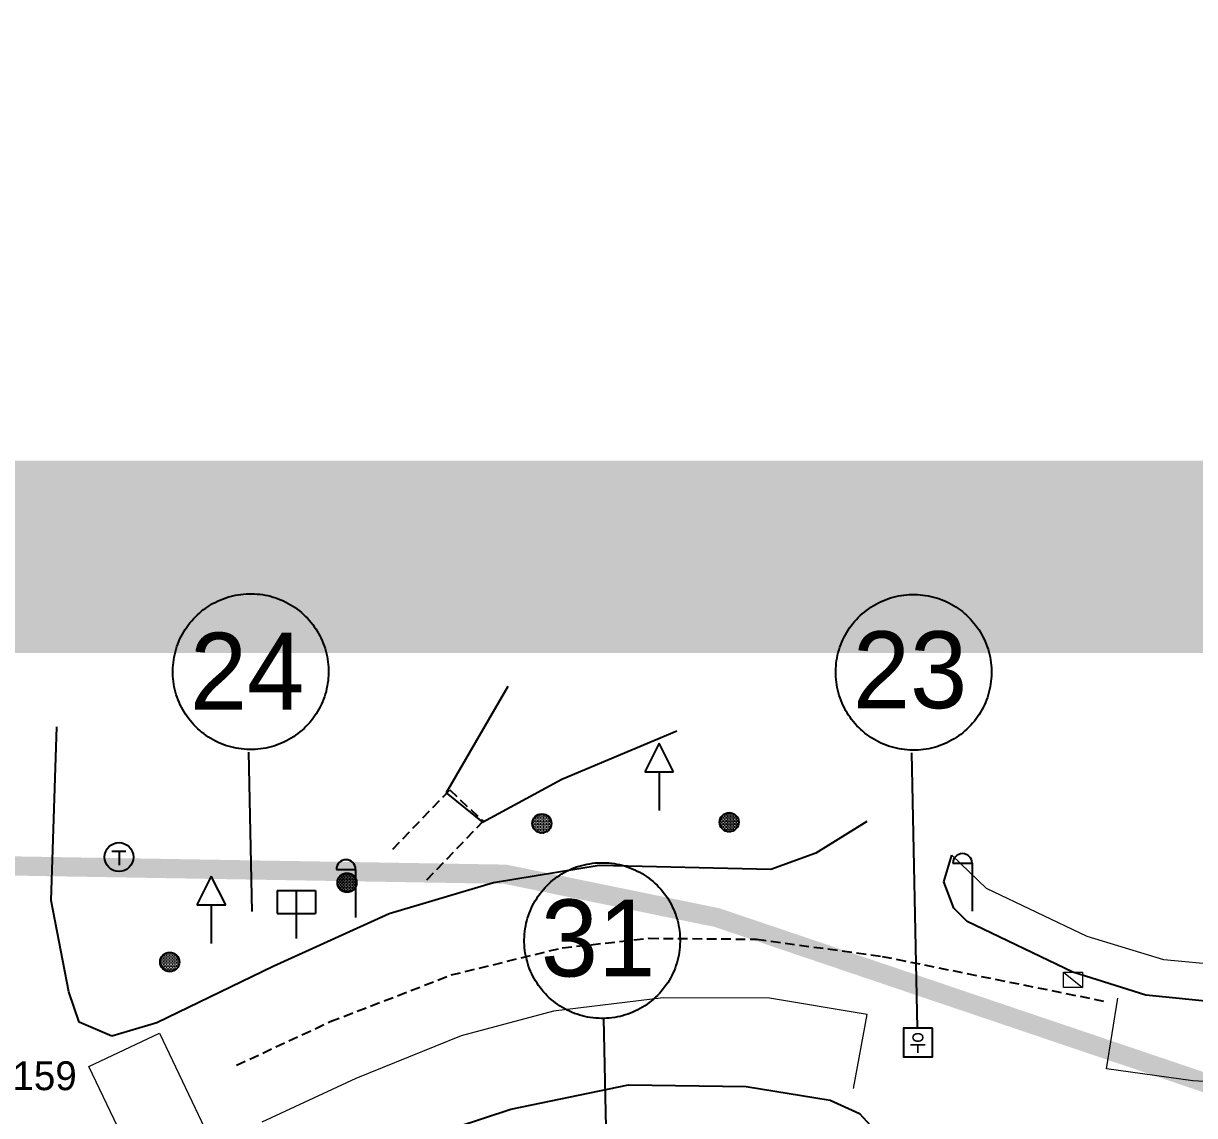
# Model space of a CAD drawing. Extents: x 296690 to 298491, y 586647 to 587790.
# Drawn here: x 296839.8 to 296900.7, y 587719.1 to 587775.9 of the extents above; entities that cross this region are included whole.
import ezdxf
from ezdxf.enums import TextEntityAlignment as Align

# ---------------------------------------------------------------- set-up
doc = ezdxf.new("R2010")
doc.units = 0
doc.header["$MEASUREMENT"] = 0
doc.linetypes.add('DASHED', pattern=[0.75, 0.5, -0.25])
doc.linetypes.add('PHANTOM2', pattern=[1.25, 0.625, -0.125, 0.125, -0.125, 0.125, -0.125])
for name, color, linetype in [('_0넘버링', 7, 'Continuous'), ('_조사구역', 6, 'Continuous'), ('가로등', 7, 'Continuous'), ('갈매기표지판', 2, 'Continuous'), ('기준점', 1, 'Continuous'), ('도로_아스콘', 1, 'Continuous'), ('석축_상단', 25, 'SUKCHUK'), ('수로(박스)', 5, 'DASHED'), ('옹벽_상단', 2, 'ONGBYUCK'), ('우수맨홀', 5, 'Continuous'), ('이정표', 2, 'Continuous'), ('주의표지판', 1, 'Continuous'), ('차선', 7, 'DASHED'), ('통신주', 2, 'Continuous')]:
    doc.layers.add(name, color=color, linetype=linetype)
for name, color, linetype, lineweight in [('도로-경계석보차도', 134, 'Continuous', 18), ('우수받이', 122, 'Continuous', 18), ('일단정지선', 7, 'Continuous', 20), ('중앙선', 2, 'Continuous', 18), ('횡단보도', 254, 'Continuous', 9)]:
    doc.layers.add(name, color=color, linetype=linetype, lineweight=lineweight)
doc.styles.add('GHS', font='simplex.shx', dxfattribs={"bigfont": 'ngsw.shx'})
doc.styles.add('JKS_FONT', font='', dxfattribs={"height": 1.5})
doc.styles.add('sks-ghs', font='romans.shx', dxfattribs={"bigfont": 'ghs.shx'})
doc.styles.get('JKS_FONT').set_extended_font_data('Expo M')
doc.linetypes.add('ONGBYUCK', pattern='A,1,0,[")",sks-ghs,S=0.5,R=90,X=0.5,Y=0],2', length=3)
doc.linetypes.add('SUKCHUK', pattern='A,1,["V",sks-ghs,S=0.5,R=0,X=0.5,Y=0],0.25,["V",sks-ghs,S=0.5,R=0,X=0.5,Y=0],0.25,["V",sks-ghs,S=0.5,R=0,X=0.5,Y=0],1', length=2.5)

# ---------------------------------------------------------------- blocks, each defined once
blk = doc.blocks.new('가로등')
at = {"layer": '가로등'}
for points in [[(-1, 2.5), (0, 2.5)], [(0, 2.5), (0, 0)]]:
    blk.add_lwpolyline(points, dxfattribs=at)
blk.add_arc((-0.5, 2.5), 0.5, 0, 180, dxfattribs=at)
blk = doc.blocks.new('갈매기표지판')
at = {"layer": '갈매기표지판'}
h = blk.add_hatch(dxfattribs=at)
h.set_pattern_fill('DOTS', color=256, scale=0.05, style=0)
h.set_pattern_definition([(0, (-231375.344, -556118.692), (0.0396875, 0.079375), [0, -0.079375])])
edge = h.paths.add_edge_path()
edge.add_arc((0, 0), 0.5, 0, 360)
blk.add_circle((0, 0), 0.5, dxfattribs=at)
blk = doc.blocks.new('우수맨홀')
at = {"layer": '우수맨홀', "linetype": 'Continuous'}
blk.add_lwpolyline([(0.75, 0.75), (-0.75, 0.75), (-0.75, -0.75), (0.75, -0.75), (0.75, 0.75)], dxfattribs=at)
at = {"layer": '우수맨홀', "linetype": 'Continuous', "style": 'GHS'}
blk.add_text('우', height=1, dxfattribs=at).set_placement((0.001, -0.024, -2.002), align=Align.MIDDLE)
blk = doc.blocks.new('통신주')
at = {"layer": '통신주', "flags": 128}
for points in [[(-0.374, 0.311), (0.349, 0.311)], [(0, 0.311), (0, -0.423)]]:
    blk.add_lwpolyline(points, dxfattribs=at)
at = {"layer": '통신주'}
blk.add_circle((0, 0), 0.75, dxfattribs=at)
blk = doc.blocks.new('이정표')
at = {"layer": '이정표', "color": 0}
for p, q in [((-1, 2.5), (1, 2.5)), ((-1, 2.5), (-1, 1.3)), ((0, 2.5), (0, 0)), ((1, 2.5), (1, 1.3)), ((-1, 1.3), (1, 1.3))]:
    blk.add_line(p, q, dxfattribs=at)
blk = doc.blocks.new('주의표지판')
at = {"layer": '주의표지판'}
for points in [[(0, 3.5), (-0.75, 2)], [(0.75, 2), (0, 3.5)], [(-0.75, 2), (0.75, 2)], [(0, 2), (0, 0)]]:
    blk.add_lwpolyline(points, dxfattribs=at)
blk = doc.blocks.new('우수받이')
at = {"layer": '우수받이'}
for points in [[(-0.5, 0), (0.5, 0), (0.5, -0.8), (-0.5, -0.8), (-0.5, 0)], [(-0.5, 0), (0.5, -0.8)]]:
    blk.add_lwpolyline(points, dxfattribs=at)

msp = doc.modelspace()

# ---------------------------------------------------------------- linework, layer by layer
at = {"color": 0, "const_width": 10}
msp.add_lwpolyline([(296747.906, 587748.149), (298486.354, 587748.149), (298486.354, 586651.629), (296747.906, 586651.629)], close=True, dxfattribs=at)
msp.add_lwpolyline([(296747.906, 587748.149), (298486.354, 587748.149), (298486.354, 586651.629), (296747.906, 586651.629)], close=True, dxfattribs=at)
at = {"layer": '_0넘버링', "linetype": 'Continuous'}
for p, q in [((296851.722, 587729.708), (296851.545, 587738.001)), ((296886.324, 587723.648), (296886.017, 587737.964)), ((296870.214, 587714.521), (296870.008, 587724.149))]:
    msp.add_line(p, q, dxfattribs=at)
for points in [[(296847.593, 587742.097), (296847.593, 587742.238), (296847.597, 587742.38), (296847.606, 587742.521), (296847.621, 587742.661), (296847.64, 587742.802), (296847.664, 587742.941), (296847.693, 587743.079), (296847.726, 587743.217), (296847.765, 587743.353), (296847.808, 587743.487), (296847.856, 587743.62), (296847.908, 587743.752), (296847.965, 587743.881), (296848.026, 587744.008), (296848.092, 587744.133), (296848.163, 587744.256), (296848.237, 587744.376), (296848.316, 587744.494), (296848.398, 587744.608), (296848.485, 587744.72), (296848.575, 587744.829), (296848.669, 587744.934), (296848.767, 587745.036), (296848.869, 587745.135), (296848.973, 587745.23), (296849.081, 587745.321), (296849.192, 587745.409), (296849.306, 587745.492), (296849.423, 587745.572), (296849.543, 587745.647), (296849.665, 587745.718), (296849.789, 587745.785), (296849.916, 587745.848), (296850.045, 587745.906), (296850.176, 587745.959), (296850.309, 587746.008), (296850.443, 587746.052), (296850.579, 587746.092), (296850.716, 587746.127), (296850.854, 587746.157), (296850.993, 587746.182), (296851.133, 587746.202), (296851.273, 587746.217), (296851.414, 587746.228), (296851.556, 587746.233), (296851.697, 587746.234), (296851.838, 587746.229), (296851.979, 587746.22), (296852.12, 587746.206), (296852.26, 587746.187), (296852.399, 587746.163), (296852.538, 587746.134), (296852.675, 587746.1), (296852.811, 587746.062), (296852.946, 587746.019), (296853.079, 587745.971), (296853.21, 587745.918), (296853.34, 587745.861), (296853.467, 587745.8), (296853.592, 587745.734), (296853.715, 587745.664), (296853.835, 587745.589), (296853.952, 587745.511), (296854.067, 587745.428), (296854.179, 587745.342), (296854.287, 587745.251), (296854.393, 587745.157), (296854.495, 587745.059), (296854.594, 587744.958), (296854.689, 587744.853), (296854.78, 587744.745), (296854.867, 587744.634), (296854.951, 587744.52), (296855.03, 587744.403), (296855.106, 587744.284), (296855.177, 587744.162), (296855.244, 587744.037), (296855.306, 587743.91), (296855.364, 587743.781), (296855.418, 587743.65), (296855.467, 587743.518), (296855.511, 587743.383), (296855.55, 587743.248), (296855.585, 587743.111), (296855.615, 587742.973), (296855.64, 587742.833), (296855.66, 587742.693), (296855.676, 587742.553), (296855.686, 587742.412), (296855.692, 587742.271), (296855.692, 587742.129), (296855.688, 587741.988), (296855.679, 587741.847), (296855.664, 587741.706), (296855.645, 587741.566), (296855.621, 587741.427), (296855.592, 587741.289), (296855.559, 587741.151), (296855.52, 587741.015), (296855.477, 587740.881), (296855.429, 587740.748), (296855.377, 587740.616), (296855.32, 587740.487), (296855.259, 587740.36), (296855.193, 587740.234), (296855.122, 587740.112), (296855.048, 587739.992), (296854.969, 587739.874), (296854.887, 587739.759), (296854.8, 587739.648), (296854.71, 587739.539), (296854.616, 587739.434), (296854.518, 587739.331), (296854.416, 587739.233), (296854.312, 587739.138), (296854.204, 587739.046), (296854.093, 587738.959), (296853.979, 587738.875), (296853.862, 587738.796), (296853.742, 587738.721), (296853.62, 587738.649), (296853.496, 587738.583), (296853.369, 587738.52), (296853.24, 587738.462), (296853.109, 587738.409), (296852.976, 587738.36), (296852.842, 587738.315), (296852.706, 587738.276), (296852.569, 587738.241), (296852.431, 587738.211), (296852.292, 587738.186), (296852.152, 587738.166), (296852.012, 587738.151), (296851.871, 587738.14), (296851.729, 587738.135), (296851.588, 587738.134), (296851.447, 587738.138), (296851.306, 587738.148), (296851.165, 587738.162), (296851.025, 587738.181), (296850.886, 587738.205), (296850.747, 587738.234), (296850.61, 587738.268), (296850.474, 587738.306), (296850.339, 587738.349), (296850.206, 587738.397), (296850.075, 587738.449), (296849.945, 587738.506), (296849.818, 587738.568), (296849.693, 587738.634), (296849.57, 587738.704), (296849.45, 587738.778), (296849.333, 587738.857), (296849.218, 587738.94), (296849.106, 587739.026), (296848.998, 587739.117), (296848.892, 587739.211), (296848.79, 587739.309), (296848.691, 587739.41), (296848.596, 587739.515), (296848.505, 587739.623), (296848.418, 587739.734), (296848.334, 587739.848), (296848.255, 587739.964), (296848.179, 587740.084), (296848.108, 587740.206), (296848.041, 587740.331), (296847.979, 587740.458), (296847.921, 587740.587), (296847.867, 587740.717), (296847.818, 587740.85), (296847.774, 587740.984), (296847.735, 587741.12), (296847.7, 587741.257), (296847.67, 587741.395), (296847.645, 587741.534), (296847.625, 587741.674), (296847.609, 587741.815), (296847.599, 587741.956), (296847.593, 587742.097)], [(296882.066, 587742.06), (296882.065, 587742.201), (296882.07, 587742.342), (296882.079, 587742.483), (296882.093, 587742.624), (296882.112, 587742.764), (296882.136, 587742.903), (296882.165, 587743.042), (296882.199, 587743.179), (296882.237, 587743.315), (296882.28, 587743.45), (296882.328, 587743.583), (296882.381, 587743.714), (296882.438, 587743.843), (296882.499, 587743.971), (296882.565, 587744.096), (296882.635, 587744.219), (296882.71, 587744.339), (296882.788, 587744.456), (296882.871, 587744.571), (296882.958, 587744.683), (296883.048, 587744.791), (296883.142, 587744.897), (296883.24, 587744.999), (296883.341, 587745.098), (296883.446, 587745.193), (296883.554, 587745.284), (296883.665, 587745.371), (296883.779, 587745.455), (296883.896, 587745.534), (296884.015, 587745.61), (296884.138, 587745.681), (296884.262, 587745.748), (296884.389, 587745.81), (296884.518, 587745.868), (296884.649, 587745.922), (296884.781, 587745.971), (296884.916, 587746.015), (296885.051, 587746.054), (296885.188, 587746.089), (296885.327, 587746.119), (296885.466, 587746.144), (296885.606, 587746.164), (296885.746, 587746.18), (296885.887, 587746.19), (296886.028, 587746.196), (296886.17, 587746.196), (296886.311, 587746.192), (296886.452, 587746.183), (296886.593, 587746.168), (296886.733, 587746.149), (296886.872, 587746.125), (296887.011, 587746.096), (296887.148, 587746.063), (296887.284, 587746.024), (296887.419, 587745.981), (296887.552, 587745.933), (296887.683, 587745.881), (296887.812, 587745.824), (296887.94, 587745.762), (296888.065, 587745.697), (296888.187, 587745.626), (296888.308, 587745.552), (296888.425, 587745.473), (296888.54, 587745.391), (296888.651, 587745.304), (296888.76, 587745.214), (296888.866, 587745.12), (296888.968, 587745.022), (296889.066, 587744.92), (296889.161, 587744.816), (296889.253, 587744.708), (296889.34, 587744.597), (296889.424, 587744.483), (296889.503, 587744.366), (296889.579, 587744.246), (296889.65, 587744.124), (296889.717, 587744), (296889.779, 587743.873), (296889.837, 587743.744), (296889.891, 587743.613), (296889.939, 587743.48), (296889.984, 587743.346), (296890.023, 587743.21), (296890.058, 587743.073), (296890.088, 587742.935), (296890.113, 587742.796), (296890.133, 587742.656), (296890.149, 587742.516), (296890.159, 587742.375), (296890.164, 587742.233), (296890.165, 587742.092), (296890.161, 587741.951), (296890.151, 587741.81), (296890.137, 587741.669), (296890.118, 587741.529), (296890.094, 587741.389), (296890.065, 587741.251), (296890.031, 587741.114), (296889.993, 587740.978), (296889.95, 587740.843), (296889.902, 587740.71), (296889.85, 587740.579), (296889.793, 587740.449), (296889.731, 587740.322), (296889.665, 587740.197), (296889.595, 587740.074), (296889.521, 587739.954), (296889.442, 587739.837), (296889.359, 587739.722), (296889.273, 587739.61), (296889.182, 587739.502), (296889.088, 587739.396), (296888.99, 587739.294), (296888.889, 587739.195), (296888.784, 587739.1), (296888.677, 587739.009), (296888.566, 587738.922), (296888.451, 587738.838), (296888.335, 587738.759), (296888.215, 587738.683), (296888.093, 587738.612), (296887.968, 587738.545), (296887.841, 587738.483), (296887.713, 587738.425), (296887.582, 587738.371), (296887.449, 587738.322), (296887.315, 587738.278), (296887.179, 587738.239), (296887.042, 587738.204), (296886.904, 587738.174), (296886.765, 587738.149), (296886.625, 587738.128), (296886.484, 587738.113), (296886.343, 587738.103), (296886.202, 587738.097), (296886.061, 587738.097), (296885.919, 587738.101), (296885.778, 587738.11), (296885.638, 587738.125), (296885.498, 587738.144), (296885.358, 587738.168), (296885.22, 587738.196), (296885.083, 587738.23), (296884.946, 587738.269), (296884.812, 587738.312), (296884.679, 587738.36), (296884.548, 587738.412), (296884.418, 587738.469), (296884.291, 587738.53), (296884.166, 587738.596), (296884.043, 587738.667), (296883.923, 587738.741), (296883.805, 587738.82), (296883.691, 587738.902), (296883.579, 587738.989), (296883.47, 587739.079), (296883.365, 587739.173), (296883.263, 587739.271), (296883.164, 587739.372), (296883.069, 587739.477), (296882.978, 587739.585), (296882.89, 587739.696), (296882.807, 587739.81), (296882.727, 587739.927), (296882.652, 587740.047), (296882.581, 587740.169), (296882.514, 587740.293), (296882.451, 587740.42), (296882.393, 587740.549), (296882.34, 587740.68), (296882.291, 587740.813), (296882.247, 587740.947), (296882.207, 587741.083), (296882.173, 587741.22), (296882.143, 587741.358), (296882.117, 587741.497), (296882.097, 587741.637), (296882.082, 587741.777), (296882.071, 587741.918), (296882.066, 587742.06)], [(296865.872, 587728.112), (296865.871, 587728.253), (296865.875, 587728.394), (296865.885, 587728.535), (296865.899, 587728.676), (296865.918, 587728.816), (296865.942, 587728.955), (296865.971, 587729.094), (296866.004, 587729.231), (296866.043, 587729.367), (296866.086, 587729.502), (296866.134, 587729.635), (296866.186, 587729.766), (296866.243, 587729.895), (296866.305, 587730.023), (296866.371, 587730.148), (296866.441, 587730.271), (296866.515, 587730.391), (296866.594, 587730.508), (296866.676, 587730.623), (296866.763, 587730.735), (296866.853, 587730.843), (296866.948, 587730.949), (296867.045, 587731.051), (296867.147, 587731.149), (296867.251, 587731.244), (296867.359, 587731.336), (296867.47, 587731.423), (296867.584, 587731.507), (296867.701, 587731.586), (296867.821, 587731.662), (296867.943, 587731.733), (296868.068, 587731.8), (296868.194, 587731.862), (296868.323, 587731.92), (296868.454, 587731.974), (296868.587, 587732.023), (296868.721, 587732.067), (296868.857, 587732.106), (296868.994, 587732.141), (296869.132, 587732.171), (296869.271, 587732.196), (296869.411, 587732.216), (296869.552, 587732.232), (296869.693, 587732.242), (296869.834, 587732.248), (296869.975, 587732.248), (296870.117, 587732.244), (296870.258, 587732.235), (296870.398, 587732.22), (296870.538, 587732.201), (296870.678, 587732.177), (296870.816, 587732.148), (296870.953, 587732.115), (296871.089, 587732.076), (296871.224, 587732.033), (296871.357, 587731.985), (296871.488, 587731.933), (296871.618, 587731.876), (296871.745, 587731.814), (296871.87, 587731.749), (296871.993, 587731.678), (296872.113, 587731.604), (296872.231, 587731.525), (296872.345, 587731.443), (296872.457, 587731.356), (296872.566, 587731.266), (296872.671, 587731.171), (296872.773, 587731.074), (296872.872, 587730.972), (296872.967, 587730.868), (296873.058, 587730.76), (296873.146, 587730.649), (296873.229, 587730.535), (296873.309, 587730.418), (296873.384, 587730.298), (296873.455, 587730.176), (296873.522, 587730.051), (296873.585, 587729.925), (296873.643, 587729.796), (296873.696, 587729.665), (296873.745, 587729.532), (296873.789, 587729.398), (296873.829, 587729.262), (296873.863, 587729.125), (296873.893, 587728.987), (296873.918, 587728.848), (296873.939, 587728.708), (296873.954, 587728.567), (296873.964, 587728.426), (296873.97, 587728.285), (296873.971, 587728.144), (296873.966, 587728.003), (296873.957, 587727.861), (296873.943, 587727.721), (296873.924, 587727.581), (296873.9, 587727.441), (296873.871, 587727.303), (296873.837, 587727.166), (296873.799, 587727.03), (296873.755, 587726.895), (296873.708, 587726.762), (296873.655, 587726.631), (296873.598, 587726.501), (296873.537, 587726.374), (296873.471, 587726.249), (296873.401, 587726.126), (296873.326, 587726.006), (296873.248, 587725.889), (296873.165, 587725.774), (296873.078, 587725.662), (296872.988, 587725.553), (296872.894, 587725.448), (296872.796, 587725.346), (296872.695, 587725.247), (296872.59, 587725.152), (296872.482, 587725.061), (296872.371, 587724.974), (296872.257, 587724.89), (296872.14, 587724.81), (296872.021, 587724.735), (296871.898, 587724.664), (296871.774, 587724.597), (296871.647, 587724.535), (296871.518, 587724.477), (296871.387, 587724.423), (296871.255, 587724.374), (296871.12, 587724.33), (296870.985, 587724.29), (296870.848, 587724.256), (296870.709, 587724.226), (296870.57, 587724.201), (296870.43, 587724.18), (296870.29, 587724.165), (296870.149, 587724.155), (296870.008, 587724.149), (296869.866, 587724.149), (296869.725, 587724.153), (296869.584, 587724.162), (296869.443, 587724.176), (296869.303, 587724.196), (296869.164, 587724.22), (296869.025, 587724.248), (296868.888, 587724.282), (296868.752, 587724.321), (296868.617, 587724.364), (296868.484, 587724.411), (296868.353, 587724.464), (296868.224, 587724.521), (296868.096, 587724.582), (296867.971, 587724.648), (296867.849, 587724.718), (296867.728, 587724.793), (296867.611, 587724.871), (296867.496, 587724.954), (296867.384, 587725.041), (296867.276, 587725.131), (296867.17, 587725.225), (296867.068, 587725.323), (296866.97, 587725.424), (296866.875, 587725.529), (296866.783, 587725.637), (296866.696, 587725.748), (296866.612, 587725.862), (296866.533, 587725.979), (296866.457, 587726.099), (296866.386, 587726.221), (296866.319, 587726.345), (296866.257, 587726.472), (296866.199, 587726.601), (296866.145, 587726.732), (296866.097, 587726.865), (296866.052, 587726.999), (296866.013, 587727.135), (296865.978, 587727.272), (296865.948, 587727.41), (296865.923, 587727.549), (296865.903, 587727.689), (296865.887, 587727.829), (296865.877, 587727.97), (296865.872, 587728.112)]]:
    msp.add_lwpolyline(points, dxfattribs=at)
at = {"layer": '_조사구역', "color": 1, "linetype": 'PHANTOM2', "ltscale": 10, "const_width": 1, "flags": 128}
msp.add_lwpolyline([(296888.84, 587577.288), (296916.15, 587564.873), (296917.156, 587546.984), (296944.065, 587499.885), (296962.635, 587506.346), (296964.436, 587470.578), (296997.022, 587434.803), (296987.353, 587416.457), (297013.514, 587382.868), (297017.844, 587370.082), (297028.94, 587352.598), (297029.921, 587342.814), (297037.311, 587334.588), (297040.557, 587314.959), (297070.471, 587308.463), (297100.618, 587240.515), (296816.881, 587204.005), (296810.029, 587153.667), (296842.845, 587123.71), (296813.171, 587102.466), (296801.867, 587080.632), (296792.419, 587066.551), (296780.993, 587053.961), (296729.305, 587013.642), (296789.936, 586992.349), (296824.611, 587004.256), (296850.226, 586942.239), (296893.717, 586957.017), (296943.194, 587021.665), (296972.088, 586999.951), (296986.997, 586998.05), (297023.229, 586997.93), (297046.89, 586904.339), (297072.383, 586919.28), (297092.125, 586914.812), (297140.05, 586929.391), (297161.257, 587039.311), (297169.671, 587043.404), (297143.685, 587095.584), (297202.292, 587171.684), (297208.17, 587171.557), (297223.301, 587185.232), (297231.661, 587208.891), (297261.643, 587209.686), (297274.458, 587204.563), (297288.677, 587207.286), (297312.555, 587205.401), (297330.386, 587243.47), (297352.249, 587274.947), (297366.209, 587284.267), (297417.024, 587287.724), (297445.099, 587268.295), (297503.611, 587227.814), (297523.959, 587277.06), (297579.61, 587285.311), (297639.295, 587334.834), (297716.688, 587369.953), (297740.275, 587286.158), (297825.46, 587201.844), (297873.057, 587112.588), (297985.437, 587163.709), (298083.124, 587194.825), (298077.656, 587264.112), (298068.85, 587288.67), (298075.494, 587302.919), (298064.34, 587344.326), (298031.595, 587377.113), (298044.642, 587441.817), (298042.935, 587499.779), (298028.924, 587538.447), (298039.335, 587564.951), (298043.456, 587576.457), (298029.629, 587619.829), (298018.435, 587640.961), (298021.43, 587663.041), (298018.737, 587675.868), (298016.579, 587686.142), (298003.655, 587699.071), (297992.44, 587709.096), (297988.831, 587725.126), (297944.082, 587728.987), (297800.523, 587643.823), (297772.384, 587662.14), (297757.377, 587592.19), (297693.211, 587575.357), (297656.542, 587574.021), (297572.22, 587570.948), (297613.4, 587635.683), (297629.044, 587661.258), (297639.974, 587676.971), (297661.047, 587707.24), (297598.567, 587775.352), (297577.802, 587771.53), (297529.249, 587759.188), (297490.272, 587737.052), (297479.323, 587721.326), (297454.967, 587717.473), (297250.911, 587692.793), (297212.293, 587661.658), (297187.562, 587688.509), (297176.046, 587696.222), (297149.457, 587697.294), (297117.931, 587719.012), (297086.049, 587732.635), (297066.449, 587740.817), (297055.849, 587761.216), (297045.644, 587752.776), (296998.563, 587747.178), (296975.925, 587745.763), (296966.615, 587742.511), (296946.705, 587733.469), (296916.68, 587715.593), (296875.894, 587729.391), (296872.69, 587730.047), (296872.404, 587730.106), (296864.881, 587731.647), (296743.314, 587733.686), (296691.621, 587698.849), (296718.089, 587653.845), (296730.153, 587649.14), (296737.491, 587637.803), (296758.711, 587639.514), (296767.472, 587630.151), (296786.923, 587626.974), (296789.392, 587586.726), (296810.548, 587586.515), (296815.908, 587576.909), (296842.387, 587563.912), (296888.84, 587577.288)], dxfattribs=at)
at = {"layer": '도로-경계석보차도'}
for p, q in [((296889.907, 587730.908), (296888.097, 587732.641)), ((296895.135, 587728.416), (296889.907, 587730.908)), ((296899.123, 587727.196), (296895.135, 587728.416)), ((296906.884, 587726.484), (296899.123, 587727.196))]:
    msp.add_line(p, q, dxfattribs=at)
at = {"layer": '도로_아스콘'}
for p, q in [((296841.263, 587730.287), (296841.554, 587739.318)), ((296883.677, 587734.387), (296881.027, 587732.735)), ((296881.027, 587732.735), (296878.695, 587731.898)), ((296887.69, 587731.252), (296888.097, 587732.641)), ((296869.755, 587732.104), (296864.267, 587731.196)), ((296878.695, 587731.898), (296869.755, 587732.104)), ((296864.267, 587731.196), (296858.838, 587729.588)), ((296888.207, 587729.882), (296887.69, 587731.252)), ((296842.194, 587725.524), (296841.263, 587730.287)), ((296858.838, 587729.588), (296852.814, 587726.856)), ((296888.905, 587729.181), (296888.207, 587729.882)), ((296894.401, 587726.55), (296888.905, 587729.181)), ((296852.814, 587726.856), (296846.754, 587723.919)), ((296898.191, 587725.365), (296894.401, 587726.55)), ((296842.723, 587723.955), (296842.194, 587725.524)), ((296906.809, 587724.481), (296898.191, 587725.365)), ((296844.414, 587723.224), (296842.723, 587723.955)), ((296846.754, 587723.919), (296844.414, 587723.224)), ((296865.174, 587719.435), (296871.292, 587720.692)), ((296871.292, 587720.692), (296877.405, 587720.611)), ((296877.405, 587720.611), (296881.774, 587719.889)), ((296881.774, 587719.889), (296883.308, 587719.212)), ((296860.898, 587718.028), (296865.174, 587719.435)), ((296883.308, 587719.212), (296884.444, 587717.955))]:
    msp.add_line(p, q, dxfattribs=at)
at = {"layer": '석축_상단'}
msp.add_line((296867.828, 587736.59), (296873.81, 587739.098), dxfattribs=at)
at = {"layer": '수로(박스)'}
msp.add_lwpolyline([(296859.029, 587732.955), (296861.991, 587736.033), (296863.727, 587734.402), (296860.765, 587731.324)], dxfattribs=at)
at = {"layer": '옹벽_상단'}
for p, q in [((296865.019, 587741.408), (296861.814, 587735.873)), ((296863.691, 587734.351), (296867.828, 587736.59)), ((296861.814, 587735.873), (296863.691, 587734.351))]:
    msp.add_line(p, q, dxfattribs=at)
at = {"layer": '일단정지선'}
for p, q in [((296896.142, 587721.534), (296896.732, 587725.204)), ((296882.99, 587720.5), (296883.692, 587724.345))]:
    msp.add_line(p, q, dxfattribs=at)
at = {"layer": '중앙선'}
for p, q in [((296873.084, 587725.222), (296867.384, 587724.517)), ((296878.615, 587725.193), (296873.084, 587725.222)), ((296883.692, 587724.345), (296878.615, 587725.193)), ((296867.384, 587724.517), (296862.59, 587723.247)), ((296862.59, 587723.247), (296857.114, 587721.016)), ((296900.639, 587720.895), (296896.142, 587721.534)), ((296857.114, 587721.016), (296852.216, 587718.746)), ((296906.992, 587720.54), (296900.639, 587720.895))]:
    msp.add_line(p, q, dxfattribs=at)
at = {"layer": '차선'}
for p, q in [((296867.838, 587727.82), (296872.362, 587728.317)), ((296872.362, 587728.317), (296877.946, 587728.269)), ((296877.946, 587728.269), (296884.479, 587727.374)), ((296862.069, 587726.407), (296867.838, 587727.82)), ((296884.479, 587727.374), (296896.11, 587725.028)), ((296855.779, 587723.982), (296862.069, 587726.407)), ((296850.91, 587721.717), (296855.779, 587723.982))]:
    msp.add_line(p, q, dxfattribs=at)
at = {"layer": '횡단보도'}
for p, q in [((296843.234, 587721.645), (296846.895, 587723.373)), ((296846.895, 587723.373), (296852.924, 587710.759)), ((296850.414, 587706.628), (296843.234, 587721.645))]:
    msp.add_line(p, q, dxfattribs=at)

# ---------------------------------------------------------------- block references
at = {"layer": '가로등'}
for p in [(296857.1, 587729.4), (296889.157, 587729.719)]:
    msp.add_blockref('가로등', p, dxfattribs=at)
at = {"layer": '갈매기표지판'}
for p in [(296876.524, 587734.353), (296866.786, 587734.288), (296856.651, 587731.208), (296847.432, 587727.081)]:
    msp.add_blockref('갈매기표지판', p, dxfattribs=at)
at = {"layer": '우수맨홀'}
msp.add_blockref('우수맨홀', (296886.34, 587722.898), dxfattribs=at)
at = {"layer": '우수받이'}
msp.add_blockref('우수받이', (296894.401, 587726.55), dxfattribs=at)
at = {"layer": '이정표'}
msp.add_blockref('이정표', (296854.011, 587728.3), dxfattribs=at)
at = {"layer": '주의표지판'}
for p in [(296872.883, 587734.964), (296849.593, 587728.049)]:
    msp.add_blockref('주의표지판', p, dxfattribs=at)
at = {"layer": '통신주'}
msp.add_blockref('통신주', (296844.796, 587732.54), dxfattribs=at)

# ---------------------------------------------------------------- texts
at = {"layer": '_0넘버링', "style": 'JKS_FONT'}
for s, p in [('24', (296851.456, 587742.208)), ('23', (296885.929, 587742.28)), ('31', (296869.704, 587728.332))]:
    msp.add_text(s, height=4, dxfattribs=at).set_placement(p, align=Align.MIDDLE_CENTER)
at = {"layer": '기준점', "insert": (296835.348, 587720.397), "char_height": 1.5, "attachment_point": 7, "style": 'JKS_FONT'}
msp.add_mtext('635.159', dxfattribs=at)

doc.saveas('drawing.dxf')
